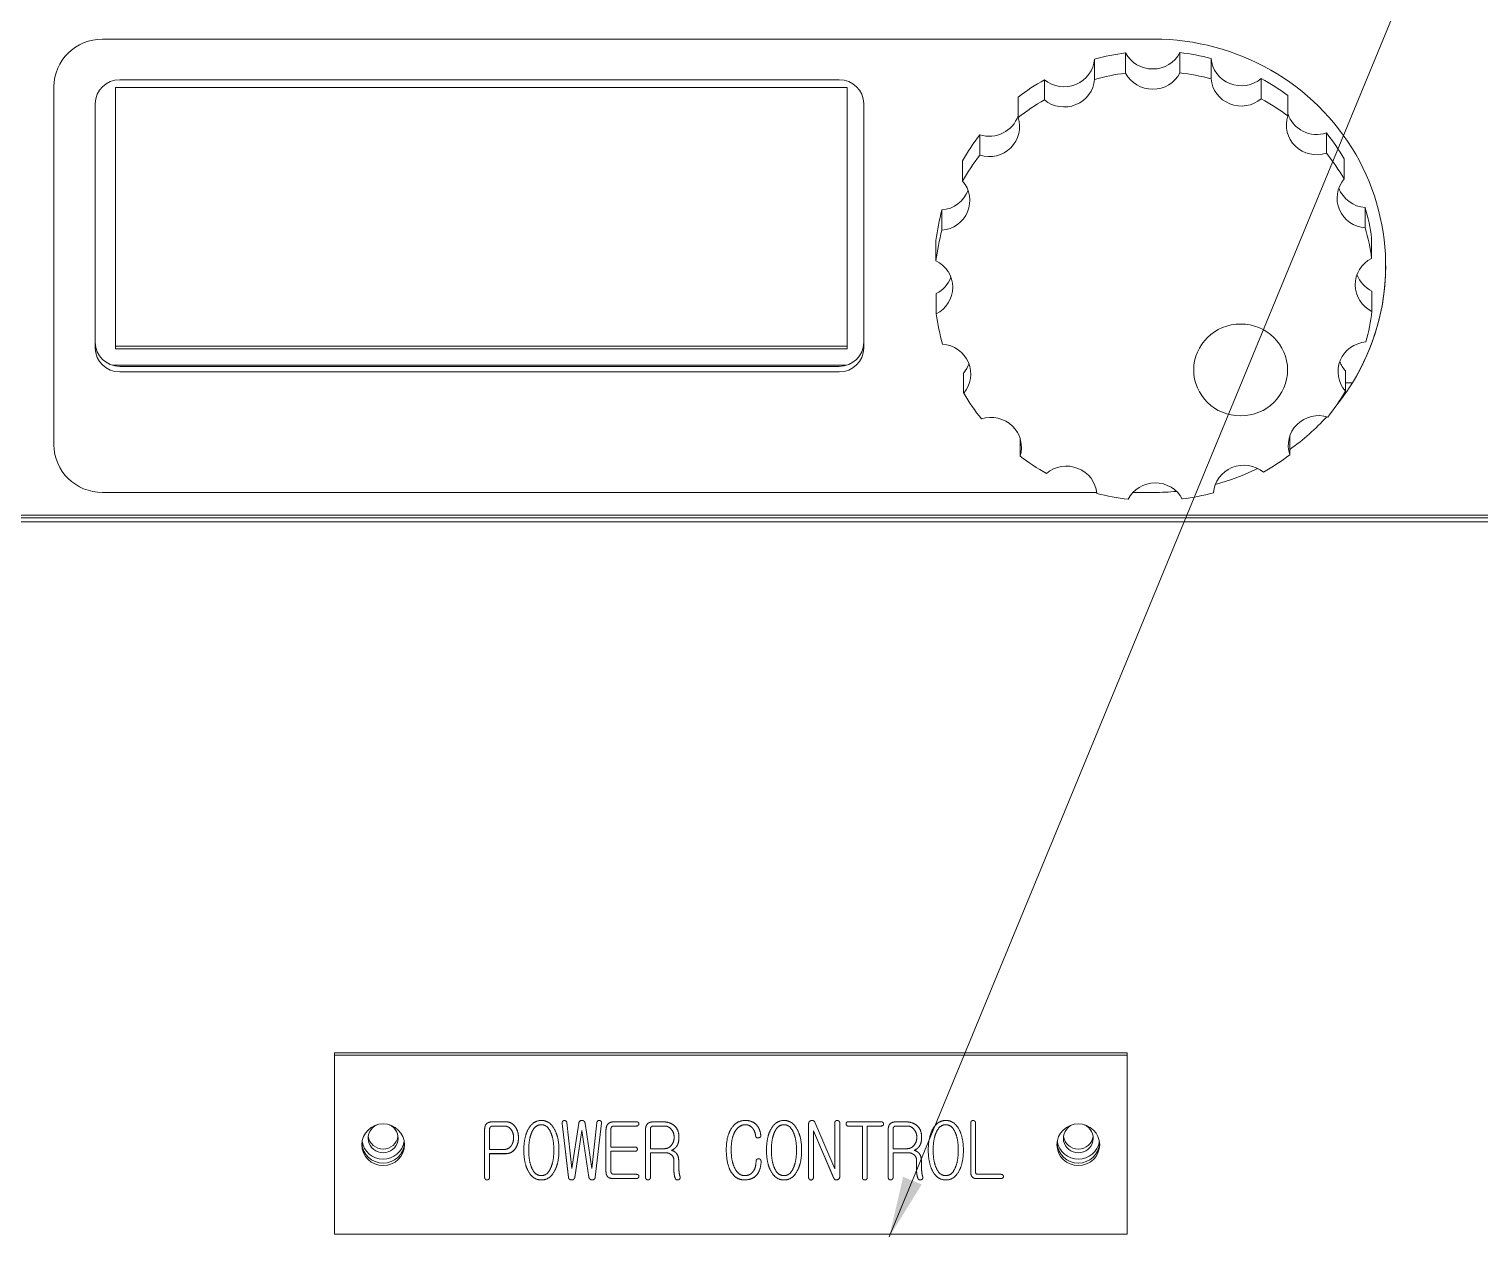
# Model space of a CAD drawing. Header units: millimetres. Extents: x 4969 to 37601, y -771 to 6478.
# Drawn here: x 28427 to 28545.9, y 1510.6 to 1609.7 of the extents above; entities that cross this region are included whole.
import ezdxf

# ---------------------------------------------------------------- set-up
doc = ezdxf.new("R2010")
doc.units = ezdxf.units.MM
doc.header["$LTSCALE"] = 7
doc.header["$MEASUREMENT"] = 0
doc.layers.add('REMOTE BOX ASSY(OP)$0$가시적인 것(ISO)', color=3, linetype='CONTINUOUS', lineweight=5)
doc.layers.add('REMOTE_CONTROLBOX$0$기호(ISO)', color=5, linetype='CONTINUOUS', lineweight=5)
doc.styles.add('REMOTE_CONTROLBOX$0$치수 텍스트_PSTEK_POSCO', font='isocp.shx')
doc.dimstyles.new('REMOTE_CONTROLBOX$0$치수_PSTEK_POSCO$7', dxfattribs={"dimscale": 2, "dimtxt": 6, "dimasz": 2.5, "dimexe": 2, "dimexo": 2.5, "dimgap": 1, "dimtad": 1, "dimrnd": 1e-08, "dimdsep": 46, "dimtxsty": 'REMOTE_CONTROLBOX$0$치수 텍스트_PSTEK_POSCO', "dimcen": 0.09, "dimdle": 10, "dimclrd": 7, "dimclre": 7, "dimclrt": 2, "dimadec": 1, "dimazin": 2, "dimtfac": 1, "dimtmove": 0, "dimatfit": 3, "dimfxl": 0, "dimtolj": 1, "dimlwd": -1, "dimlwe": -1, "dimarcsym": 0})

msp = doc.modelspace()

# ---------------------------------------------------------------- linework, layer by layer
at = {"layer": 'REMOTE BOX ASSY(OP)$0$가시적인 것(ISO)'}
for p, q in [((28432.992, 1608.853, -0.01), (28519.192, 1608.853, -0.01)), ((28516.866, 1606.064, -0.01), (28516.866, 1607.727, -0.01)), ((28521.318, 1607.751, -0.01), (28521.318, 1606.088, -0.01)), ((28523.873, 1605.605, -0.01), (28523.873, 1607.269, -0.01)), ((28514.316, 1607.216, -0.01), (28514.316, 1605.553, -0.01)), ((28428.992, 1580.682, -0.01), (28428.992, 1604.94, -0.01)), ((28434.042, 1583.47, -0.01), (28434.042, 1604.891, -0.01)), ((28434.042, 1604.891, -0.01), (28494.042, 1604.891, -0.01)), ((28493.392, 1605.529, -0.01), (28434.392, 1605.529, -0.01)), ((28494.042, 1604.891, -0.01), (28494.042, 1583.47, -0.01)), ((28510.212, 1603.864, -0.01), (28510.212, 1605.527, -0.01)), ((28527.996, 1605.625, -0.01), (28527.996, 1603.961, -0.01)), ((28508.056, 1604.101, -0.01), (28508.056, 1602.438, -0.01)), ((28530.168, 1602.559, -0.01), (28530.168, 1604.222, -0.01)), ((28432.392, 1603.573, -0.01), (28432.392, 1583.521, -0.01)), ((28495.392, 1583.521, -0.01), (28495.392, 1603.573, -0.01)), ((28504.926, 1599.341, -0.01), (28504.926, 1601.005, -0.01)), ((28533.334, 1601.16, -0.01), (28533.334, 1599.497, -0.01)), ((28534.792, 1597.388, -0.01), (28534.792, 1599.051, -0.01)), ((28503.492, 1598.88, -0.01), (28503.492, 1597.216, -0.01)), ((28501.811, 1593.184, -0.01), (28501.811, 1594.847, -0.01)), ((28536.519, 1595.037, -0.01), (28536.519, 1593.374, -0.01)), ((28501.318, 1592.347, -0.01), (28501.318, 1590.684, -0.01)), ((28537.041, 1590.88, -0.01), (28537.041, 1592.543, -0.01)), ((28501.343, 1586.33, -0.01), (28501.343, 1587.993, -0.01)), ((28537.066, 1588.188, -0.01), (28537.066, 1586.525, -0.01)), ((28494.042, 1583.678, -0.01), (28434.042, 1583.678, -0.01)), ((28494.042, 1583.47, -0.01), (28434.042, 1583.47, -0.01)), ((28433.798, 1582.108, -0.01), (28493.985, 1582.108, -0.01)), ((28434.392, 1582.02, -0.01), (28493.392, 1582.02, -0.01)), ((28434.392, 1581.564, -0.01), (28493.392, 1581.564, -0.01)), ((28503.591, 1579.821, -0.01), (28503.591, 1581.485, -0.01)), ((28534.892, 1581.656, -0.01), (28534.892, 1579.993, -0.01)), ((28428.992, 1580.682, -0.01), (28428.992, 1580.68, -0.01)), ((28428.992, 1580.68, -0.01), (28428.992, 1575.594, -0.01)), ((28534.892, 1580.684, -0.01), (28535.469, 1580.684, -0.01)), ((28535.469, 1580.68, -0.01), (28534.892, 1580.68, -0.01)), ((28535.469, 1580.684, -0.01), (28535.469, 1580.682, -0.01)), ((28535.469, 1580.682, -0.01), (28535.469, 1580.68, -0.01)), ((28508.215, 1574.65, -0.01), (28508.215, 1576.129, -0.01)), ((28530.327, 1576.302, -0.01), (28530.327, 1574.772, -0.01)), ((28432.992, 1571.681, -0.01), (28514.502, 1571.681, -0.01)), ((28517.463, 1571.681, -0.01), (28519.192, 1571.681, -0.01)), ((28342.492, 1569.597, -0.01), (28726.492, 1569.597, -0.01)), ((28726.492, 1569.265, -0.01), (28342.492, 1569.265, -0.01)), ((28724.992, 1569.829, -0.01), (28343.992, 1569.829, -0.01)), ((28451.992, 1525.737, -0.01), (28516.992, 1525.737, -0.01)), ((28451.992, 1525.529, -0.01), (28451.992, 1525.737, -0.01)), ((28516.992, 1525.529, -0.01), (28451.992, 1525.529, -0.01)), ((28451.992, 1525.529, -0.01), (28451.992, 1510.857, -0.01)), ((28516.992, 1525.529, -0.01), (28516.992, 1525.737, -0.01)), ((28516.992, 1510.857, -0.01), (28516.992, 1525.529, -0.01)), ((28464.316, 1515.528, -0.01), (28464.316, 1519.456, -0.01)), ((28464.717, 1519.443, -0.01), (28464.717, 1519.445, -0.01)), ((28464.717, 1519.443, -0.01), (28464.717, 1517.809, -0.01)), ((28464.989, 1520.077, -0.01), (28466.019, 1520.077, -0.01)), ((28465.902, 1519.731, -0.01), (28465.041, 1519.731, -0.01)), ((28465.902, 1519.728, -0.01), (28465.041, 1519.728, -0.01)), ((28470.676, 1519.938, -0.01), (28470.676, 1519.94, -0.01)), ((28471.187, 1515.524, -0.01), (28470.676, 1519.94, -0.01)), ((28471.187, 1515.522, -0.01), (28470.676, 1519.938, -0.01)), ((28471.058, 1520.014, -0.01), (28471.459, 1516.25, -0.01)), ((28471.459, 1516.25, -0.01), (28472.029, 1519.976, -0.01)), ((28472.288, 1519.376, -0.01), (28471.705, 1515.524, -0.01)), ((28472.288, 1519.374, -0.01), (28471.705, 1515.522, -0.01)), ((28472.288, 1519.374, -0.01), (28472.288, 1519.376, -0.01)), ((28472.865, 1515.537, -0.01), (28472.288, 1519.376, -0.01)), ((28472.865, 1515.535, -0.01), (28472.288, 1519.374, -0.01)), ((28472.547, 1519.976, -0.01), (28473.111, 1516.25, -0.01)), ((28473.111, 1516.25, -0.01), (28473.506, 1519.988, -0.01)), ((28473.895, 1519.965, -0.01), (28473.383, 1515.537, -0.01)), ((28473.895, 1519.963, -0.01), (28473.383, 1515.535, -0.01)), ((28473.895, 1519.963, -0.01), (28473.895, 1519.965, -0.01)), ((28474.264, 1516.029, -0.01), (28474.264, 1519.361, -0.01)), ((28474.665, 1519.462, -0.01), (28474.665, 1519.464, -0.01)), ((28474.665, 1519.462, -0.01), (28474.665, 1518.005, -0.01)), ((28474.73, 1519.652, -0.01), (28474.73, 1519.655, -0.01)), ((28476.757, 1519.731, -0.01), (28474.944, 1519.731, -0.01)), ((28476.757, 1519.728, -0.01), (28474.944, 1519.728, -0.01)), ((28474.989, 1520.077, -0.01), (28476.757, 1520.077, -0.01)), ((28476.906, 1519.785, -0.01), (28476.906, 1519.788, -0.01)), ((28477.509, 1515.522, -0.01), (28477.509, 1519.424, -0.01)), ((28477.91, 1519.462, -0.01), (28477.91, 1519.464, -0.01)), ((28477.91, 1519.462, -0.01), (28477.91, 1517.872, -0.01)), ((28479.069, 1519.731, -0.01), (28478.221, 1519.731, -0.01)), ((28479.069, 1519.728, -0.01), (28478.221, 1519.728, -0.01)), ((28478.24, 1520.077, -0.01), (28478.901, 1520.077, -0.01)), ((28479.633, 1519.437, -0.01), (28479.633, 1519.439, -0.01)), ((28490.876, 1515.528, -0.01), (28490.876, 1519.9, -0.01)), ((28491.272, 1519.342, -0.01), (28491.272, 1519.344, -0.01)), ((28492.949, 1515.442, -0.01), (28491.272, 1519.344, -0.01)), ((28491.272, 1519.342, -0.01), (28491.272, 1515.528, -0.01)), ((28492.949, 1515.44, -0.01), (28491.272, 1519.342, -0.01)), ((28491.388, 1520.052, -0.01), (28493.033, 1516.212, -0.01)), ((28493.033, 1516.212, -0.01), (28493.033, 1520.014, -0.01)), ((28493.428, 1520.014, -0.01), (28493.428, 1515.579, -0.01)), ((28494.115, 1520.077, -0.01), (28496.822, 1520.077, -0.01)), ((28495.287, 1519.731, -0.01), (28494.115, 1519.731, -0.01)), ((28495.287, 1519.728, -0.01), (28494.115, 1519.728, -0.01)), ((28495.287, 1519.728, -0.01), (28495.287, 1519.731, -0.01)), ((28495.287, 1515.503, -0.01), (28495.287, 1519.728, -0.01)), ((28495.689, 1519.728, -0.01), (28495.689, 1519.731, -0.01)), ((28496.822, 1519.731, -0.01), (28495.689, 1519.731, -0.01)), ((28495.689, 1519.728, -0.01), (28495.689, 1515.503, -0.01)), ((28496.822, 1519.728, -0.01), (28495.689, 1519.728, -0.01)), ((28497.405, 1515.522, -0.01), (28497.405, 1519.424, -0.01)), ((28497.806, 1519.462, -0.01), (28497.806, 1519.464, -0.01)), ((28497.806, 1519.462, -0.01), (28497.806, 1517.872, -0.01)), ((28498.966, 1519.731, -0.01), (28498.117, 1519.731, -0.01)), ((28498.966, 1519.728, -0.01), (28498.117, 1519.728, -0.01)), ((28498.137, 1520.077, -0.01), (28498.797, 1520.077, -0.01)), ((28499.529, 1519.437, -0.01), (28499.529, 1519.439, -0.01)), ((28504.167, 1515.972, -0.01), (28504.167, 1519.957, -0.01)), ((28504.568, 1519.957, -0.01), (28504.568, 1515.978, -0.01)), ((28466.686, 1518.766, -0.01), (28466.686, 1518.768, -0.01)), ((28479.853, 1518.797, -0.01), (28479.853, 1518.799, -0.01)), ((28486.537, 1518.905, -0.01), (28486.537, 1518.907, -0.01)), ((28499.75, 1518.797, -0.01), (28499.75, 1518.799, -0.01)), ((28464.717, 1517.809, -0.01), (28465.902, 1517.809, -0.01)), ((28464.717, 1517.46, -0.01), (28464.717, 1517.463, -0.01)), ((28466.019, 1517.463, -0.01), (28464.717, 1517.463, -0.01)), ((28464.717, 1517.46, -0.01), (28464.717, 1515.528, -0.01)), ((28466.019, 1517.46, -0.01), (28464.717, 1517.46, -0.01)), ((28467.93, 1517.746, -0.01), (28467.93, 1517.748, -0.01)), ((28469.989, 1517.746, -0.01), (28469.989, 1517.748, -0.01)), ((28474.665, 1518.005, -0.01), (28476.647, 1518.005, -0.01)), ((28474.665, 1517.657, -0.01), (28474.665, 1517.659, -0.01)), ((28476.647, 1517.659, -0.01), (28474.665, 1517.659, -0.01)), ((28474.665, 1517.657, -0.01), (28474.665, 1516.035, -0.01)), ((28476.647, 1517.657, -0.01), (28474.665, 1517.657, -0.01)), ((28476.79, 1517.714, -0.01), (28476.79, 1517.716, -0.01)), ((28477.91, 1517.872, -0.01), (28479.069, 1517.872, -0.01)), ((28477.91, 1517.524, -0.01), (28477.91, 1517.526, -0.01)), ((28479.225, 1517.526, -0.01), (28477.91, 1517.526, -0.01)), ((28477.91, 1517.524, -0.01), (28477.91, 1515.522, -0.01)), ((28479.225, 1517.524, -0.01), (28477.91, 1517.524, -0.01)), ((28479.639, 1517.727, -0.01), (28479.639, 1517.729, -0.01)), ((28479.821, 1516.694, -0.01), (28479.827, 1516.96, -0.01)), ((28479.827, 1516.96, -0.01), (28479.827, 1516.962, -0.01)), ((28484.529, 1517.803, -0.01), (28484.529, 1517.805, -0.01)), ((28487.826, 1517.746, -0.01), (28487.826, 1517.748, -0.01)), ((28489.886, 1517.746, -0.01), (28489.886, 1517.748, -0.01)), ((28497.806, 1517.872, -0.01), (28498.966, 1517.872, -0.01)), ((28497.806, 1517.524, -0.01), (28497.806, 1517.526, -0.01)), ((28499.121, 1517.526, -0.01), (28497.806, 1517.526, -0.01)), ((28497.806, 1517.524, -0.01), (28497.806, 1515.522, -0.01)), ((28499.121, 1517.524, -0.01), (28497.806, 1517.524, -0.01)), ((28499.536, 1517.727, -0.01), (28499.536, 1517.729, -0.01)), ((28499.717, 1516.694, -0.01), (28499.724, 1516.96, -0.01)), ((28499.724, 1516.96, -0.01), (28499.724, 1516.962, -0.01)), ((28501.09, 1517.746, -0.01), (28501.09, 1517.748, -0.01)), ((28503.15, 1517.746, -0.01), (28503.15, 1517.748, -0.01)), ((28474.924, 1515.769, -0.01), (28476.757, 1515.769, -0.01)), ((28480.227, 1516.632, -0.01), (28480.227, 1516.634, -0.01)), ((28500.124, 1516.632, -0.01), (28500.124, 1516.634, -0.01)), ((28504.775, 1515.769, -0.01), (28506.641, 1515.769, -0.01)), ((28464.374, 1515.364, -0.01), (28464.374, 1515.366, -0.01)), ((28471.187, 1515.522, -0.01), (28471.187, 1515.524, -0.01)), ((28471.272, 1515.357, -0.01), (28471.272, 1515.359, -0.01)), ((28471.608, 1515.357, -0.01), (28471.608, 1515.359, -0.01)), ((28471.705, 1515.522, -0.01), (28471.705, 1515.524, -0.01)), ((28472.865, 1515.535, -0.01), (28472.865, 1515.537, -0.01)), ((28474.406, 1515.566, -0.01), (28474.406, 1515.568, -0.01)), ((28476.757, 1515.423, -0.01), (28474.905, 1515.423, -0.01)), ((28476.757, 1515.421, -0.01), (28474.905, 1515.421, -0.01)), ((28476.919, 1515.478, -0.01), (28476.919, 1515.48, -0.01)), ((28477.845, 1515.364, -0.01), (28477.845, 1515.366, -0.01)), ((28479.944, 1515.433, -0.01), (28479.944, 1515.435, -0.01)), ((28480.054, 1515.319, -0.01), (28480.054, 1515.321, -0.01)), ((28480.216, 1515.319, -0.01), (28480.216, 1515.321, -0.01)), ((28480.332, 1515.421, -0.01), (28480.332, 1515.423, -0.01)), ((28490.935, 1515.364, -0.01), (28490.935, 1515.366, -0.01)), ((28491.071, 1515.3, -0.01), (28491.071, 1515.302, -0.01)), ((28492.949, 1515.44, -0.01), (28492.949, 1515.442, -0.01)), ((28495.345, 1515.357, -0.01), (28495.345, 1515.359, -0.01)), ((28497.742, 1515.364, -0.01), (28497.742, 1515.366, -0.01)), ((28499.84, 1515.433, -0.01), (28499.84, 1515.435, -0.01)), ((28499.95, 1515.319, -0.01), (28499.95, 1515.321, -0.01)), ((28500.112, 1515.319, -0.01), (28500.112, 1515.321, -0.01)), ((28500.229, 1515.421, -0.01), (28500.229, 1515.423, -0.01)), ((28504.29, 1515.56, -0.01), (28504.29, 1515.562, -0.01)), ((28506.647, 1515.423, -0.01), (28504.633, 1515.423, -0.01)), ((28506.647, 1515.421, -0.01), (28504.633, 1515.421, -0.01)), ((28451.992, 1510.857, -0.01), (28516.992, 1510.857, -0.01))]:
    msp.add_line(p, q, dxfattribs=at)
for centre, major_axis, start_param, end_param in [((28432.992, 1604.94, -0.01), (-4, 0), 4.712389, 6.2831853), ((28519.192, 1590.268, -0.01), (19, 0), 5.7412564, 7.8539816), ((28519.192, 1590.268, -0.01), (18, 0), 1.7003723, 1.8451153), ((28519.085, 1608.852, -0.01), (2.5, 0), 3.6198583, 5.8161155), ((28519.192, 1590.268, -0.01), (18, 0), 1.3076732, 1.4524162), ((28526.364, 1607.477, -0.01), (-2.5, 0), 0.0855666, 2.2818237), ((28511.823, 1607.398, -0.01), (2.5, 0), 4.0125574, 6.2088145), ((28519.192, 1588.605, -0.01), (18, 0), 1.7003723, 1.8451153), ((28519.085, 1607.189, -0.01), (-2.5, 0), 0.4782657, 2.6745228), ((28519.192, 1588.605, -0.01), (18, 0), 1.3076732, 1.4524162), ((28434.392, 1603.573, -0.01), (-2, 0), 4.712389, 6.2831853), ((28493.392, 1603.573, -0.01), (2, 0), 0, 1.5707963), ((28519.192, 1590.268, -0.01), (18, 0), 2.0930714, 2.2378144), ((28511.823, 1605.735, -0.01), (2.5, 0), 4.0125574, 6.2088145), ((28526.364, 1605.814, -0.01), (-2.5, 0), 0.0855666, 2.2818237), ((28519.192, 1590.268, -0.01), (18, 0), 0.9149741, 1.0597171), ((28519.192, 1588.605, -0.01), (18, 0), 2.0930714, 2.2378144), ((28519.192, 1588.605, -0.01), (18, 0), 0.9149741, 1.0597171), ((28505.682, 1603.335, -0.01), (2.5, 0), 4.4052565, 5.964857), ((28532.551, 1601.819, -0.01), (-2.5, 0), 5.9760528, 8.1723099), ((28532.551, 1603.483, -0.01), (-2.5, 0), 0.3071325, 1.8891246), ((28505.682, 1601.672, -0.01), (2.5, 0), 4.4052565, 6.6015136), ((28519.192, 1590.268, -0.01), (18, 0), 2.4857704, 2.6305134), ((28519.192, 1590.268, -0.01), (18, 0), 0.522275, 0.667018), ((28519.192, 1588.605, -0.01), (18, 0), 2.4857704, 2.6305134), ((28519.192, 1588.605, -0.01), (18, 0), 0.522275, 0.667018), ((28501.598, 1595.62, -0.01), (2.5, 0), 4.7979556, 6.9942127), ((28536.704, 1595.813, -0.01), (-2.5, 0), 5.5833537, 7.7796109), ((28536.704, 1597.476, -0.01), (-2.5, 0), 0.3470131, 1.4964256), ((28501.598, 1597.284, -0.01), (2.5, 0), 4.7979556, 5.9361722), ((28519.192, 1590.268, -0.01), (-18, 0), 6.0200622, 6.1648052), ((28519.192, 1590.268, -0.01), (18, 0), 0.1295759, 0.2743189), ((28519.192, 1588.605, -0.01), (-18, 0), 6.0200622, 6.1648052), ((28519.192, 1588.605, -0.01), (18, 0), 0.1295759, 0.2743189), ((28500.192, 1588.5, -0.01), (2.5, 0), 5.1906546, 7.3869118), ((28538.191, 1588.709, -0.01), (-2.5, 0), 5.1906546, 7.3869118), ((28519.192, 1590.27, -0.01), (19, 0), 5.7412564, 6.2831294), ((28538.191, 1590.372, -0.01), (-2.5, 0), 0.3470131, 1.1037265), ((28500.192, 1590.164, -0.01), (2.5, 0), 5.1906546, 5.9361722), ((28519.192, 1588.605, -0.01), (-18, 0), 0.1295759, 0.2743189), ((28519.192, 1588.605, -0.01), (18, 0), 6.0200622, 6.1648052), ((28434.392, 1583.976, -0.01), (-2, 0), 0, 1.5707963), ((28434.392, 1583.521, -0.01), (-2, 0), 0, 1.5707963), ((28493.392, 1583.976, -0.01), (2, 0), 4.712389, 6.2831853), ((28493.392, 1583.521, -0.01), (2, 0), 4.712389, 6.2831853), ((28501.679, 1581.396, -0.01), (2.5, 0), 5.5833537, 7.7796109), ((28536.786, 1581.589, -0.01), (-2.5, 0), 4.7979556, 6.9942127), ((28536.786, 1583.252, -0.01), (-2.5, 0), 0.3470131, 0.7110274), ((28501.679, 1583.06, -0.01), (2.5, 0), 5.5833537, 5.9361722), ((28519.192, 1588.605, -0.01), (-18, 0), 2.4857704, 2.6305134), ((28519.192, 1590.266, -0.01), (19, 0), 5.6169732, 5.7412564), ((28519.192, 1588.605, -0.01), (-18, 0), 0.522275, 0.667018), ((28505.832, 1575.39, -0.01), (2.5, 0), 5.9760528, 8.1723099), ((28532.702, 1575.537, -0.01), (-2.5, 0), 4.4052565, 6.6015136), ((28519.192, 1590.266, -0.01), (19, 0), 5.3386082, 5.5547213), ((28432.992, 1575.594, -0.01), (-4, 0), 0, 1.5707963), ((28519.192, 1588.605, -0.01), (-18, 0), 0.9149741, 1.0597171), ((28512.019, 1571.395, -0.01), (2.5, 0), 0.0855666, 2.2818237), ((28526.561, 1571.474, -0.01), (-2.5, 0), 4.0125574, 6.2088145), ((28519.192, 1588.605, -0.01), (-18, 0), 2.0930714, 2.2378144), ((28519.192, 1590.266, -0.01), (19, 0), 4.980474, 5.1768612), ((28519.192, 1588.605, -0.01), (-18, 0), 1.3076732, 1.4524162), ((28519.298, 1570.02, -0.01), (2.5, 0), 0.4782657, 2.6745228), ((28519.192, 1590.266, -0.01), (19, 0), 4.712389, 4.8100726), ((28519.192, 1588.605, -0.01), (-18, 0), 1.7003723, 1.8451153), ((28455.992, 1518.734, -0.01), (1.229, 0), 1.9824891, 7.4422889), ((28512.992, 1518.734, -0.01), (1.229, 0), 1.9824891, 7.4422889), ((28455.992, 1518.401, -0.01), (1.75, 0), 3.2023605, 6.2224175), ((28455.992, 1518.401, -0.01), (-1.75, 0), 0.0607678, 3.0808248), ((28455.992, 1518.734, -0.01), (-1.75, 0), 0.1585628, 2.9830299), ((28455.992, 1519.045, -0.01), (-1.229, 0), 0.1300264, 3.0115662), ((28512.992, 1518.401, -0.01), (1.75, 0), 3.2023605, 6.2224175), ((28512.992, 1518.401, -0.01), (-1.75, 0), 0.0607678, 3.0808248), ((28512.992, 1518.734, -0.01), (-1.75, 0), 0.1585628, 2.9830299), ((28512.992, 1519.045, -0.01), (-1.229, 0), 0.1300264, 3.0115662)]:
    msp.add_ellipse(centre, major_axis=major_axis, ratio=0.9781476, start_param=start_param, end_param=end_param, dxfattribs=at)
for centre, major_axis in [((28526.302, 1581.727, -0.01), (3.85, 0)), ((28455.992, 1518.193, -0.01), (-1.75, 0)), ((28512.992, 1518.193, -0.01), (-1.75, 0))]:
    msp.add_ellipse(centre, major_axis=major_axis, ratio=0.9781476, dxfattribs=at)
for points in [[(28464.316, 1519.456, -0.01), (28464.316, 1519.76, -0.01), (28464.465, 1519.912, -0.01)], [(28464.465, 1519.912, -0.01), (28464.633, 1520.077, -0.01), (28464.989, 1520.077, -0.01)], [(28464.782, 1519.648, -0.01), (28464.717, 1519.579, -0.01), (28464.717, 1519.445, -0.01)], [(28464.782, 1519.646, -0.01), (28464.717, 1519.576, -0.01), (28464.717, 1519.443, -0.01)], [(28465.041, 1519.731, -0.01), (28464.86, 1519.731, -0.01), (28464.782, 1519.648, -0.01)], [(28465.041, 1519.728, -0.01), (28464.86, 1519.728, -0.01), (28464.782, 1519.646, -0.01)], [(28466.492, 1519.433, -0.01), (28466.272, 1519.731, -0.01), (28465.902, 1519.731, -0.01)], [(28466.492, 1519.431, -0.01), (28466.272, 1519.728, -0.01), (28465.902, 1519.728, -0.01)], [(28466.019, 1520.077, -0.01), (28466.531, 1520.077, -0.01), (28466.822, 1519.671, -0.01)], [(28466.686, 1518.768, -0.01), (28466.686, 1519.167, -0.01), (28466.492, 1519.433, -0.01)], [(28466.686, 1518.766, -0.01), (28466.686, 1519.165, -0.01), (28466.492, 1519.431, -0.01)], [(28466.822, 1519.671, -0.01), (28467.088, 1519.304, -0.01), (28467.088, 1518.759, -0.01)], [(28467.528, 1517.746, -0.01), (28467.528, 1518.778, -0.01), (28467.878, 1519.443, -0.01)], [(28467.878, 1519.443, -0.01), (28468.266, 1520.185, -0.01), (28468.966, 1520.185, -0.01)], [(28468.966, 1519.838, -0.01), (28468.454, 1519.838, -0.01), (28468.176, 1519.205, -0.01)], [(28468.966, 1519.836, -0.01), (28468.454, 1519.836, -0.01), (28468.176, 1519.203, -0.01)], [(28468.966, 1520.185, -0.01), (28469.665, 1520.185, -0.01), (28470.054, 1519.443, -0.01)], [(28469.737, 1519.205, -0.01), (28469.465, 1519.838, -0.01), (28468.966, 1519.838, -0.01)], [(28469.737, 1519.203, -0.01), (28469.465, 1519.836, -0.01), (28468.966, 1519.836, -0.01)], [(28470.054, 1519.443, -0.01), (28470.41, 1518.778, -0.01), (28470.41, 1517.746, -0.01)], [(28470.676, 1519.938, -0.01), (28470.656, 1520.045, -0.01), (28470.708, 1520.109, -0.01)], [(28470.676, 1519.94, -0.01), (28470.67, 1519.968, -0.01), (28470.67, 1519.994, -0.01)], [(28470.708, 1520.109, -0.01), (28470.76, 1520.172, -0.01), (28470.838, 1520.178, -0.01)], [(28470.838, 1520.178, -0.01), (28470.915, 1520.185, -0.01), (28470.974, 1520.147, -0.01)], [(28470.974, 1520.147, -0.01), (28471.045, 1520.102, -0.01), (28471.058, 1520.014, -0.01)], [(28472.029, 1519.976, -0.01), (28472.088, 1520.185, -0.01), (28472.288, 1520.185, -0.01)], [(28472.288, 1520.185, -0.01), (28472.489, 1520.185, -0.01), (28472.547, 1519.976, -0.01)], [(28473.506, 1519.988, -0.01), (28473.519, 1520.09, -0.01), (28473.59, 1520.147, -0.01)], [(28473.59, 1520.147, -0.01), (28473.648, 1520.191, -0.01), (28473.733, 1520.185, -0.01)], [(28473.733, 1520.185, -0.01), (28473.81, 1520.178, -0.01), (28473.856, 1520.121, -0.01)], [(28473.856, 1520.121, -0.01), (28473.908, 1520.058, -0.01), (28473.895, 1519.963, -0.01)], [(28473.897, 1520.001, -0.01), (28473.897, 1519.983, -0.01), (28473.895, 1519.965, -0.01)], [(28474.264, 1519.361, -0.01), (28474.264, 1519.741, -0.01), (28474.439, 1519.912, -0.01)], [(28474.439, 1519.912, -0.01), (28474.607, 1520.077, -0.01), (28474.989, 1520.077, -0.01)], [(28474.73, 1519.655, -0.01), (28474.665, 1519.585, -0.01), (28474.665, 1519.464, -0.01)], [(28474.73, 1519.652, -0.01), (28474.665, 1519.583, -0.01), (28474.665, 1519.462, -0.01)], [(28474.944, 1519.731, -0.01), (28474.808, 1519.731, -0.01), (28474.73, 1519.655, -0.01)], [(28474.944, 1519.728, -0.01), (28474.808, 1519.728, -0.01), (28474.73, 1519.652, -0.01)], [(28476.757, 1520.077, -0.01), (28476.848, 1520.077, -0.01), (28476.906, 1520.026, -0.01)], [(28476.906, 1519.788, -0.01), (28476.854, 1519.731, -0.01), (28476.757, 1519.731, -0.01)], [(28476.906, 1519.785, -0.01), (28476.854, 1519.728, -0.01), (28476.757, 1519.728, -0.01)], [(28476.906, 1520.026, -0.01), (28476.958, 1519.976, -0.01), (28476.958, 1519.906, -0.01)], [(28476.958, 1519.907, -0.01), (28476.958, 1519.838, -0.01), (28476.906, 1519.788, -0.01)], [(28476.958, 1519.906, -0.01), (28476.958, 1519.836, -0.01), (28476.906, 1519.785, -0.01)], [(28477.509, 1519.424, -0.01), (28477.509, 1519.766, -0.01), (28477.67, 1519.919, -0.01)], [(28477.67, 1519.919, -0.01), (28477.839, 1520.077, -0.01), (28478.24, 1520.077, -0.01)], [(28477.975, 1519.667, -0.01), (28477.91, 1519.61, -0.01), (28477.91, 1519.464, -0.01)], [(28477.975, 1519.665, -0.01), (28477.91, 1519.608, -0.01), (28477.91, 1519.462, -0.01)], [(28478.221, 1519.731, -0.01), (28478.046, 1519.731, -0.01), (28477.975, 1519.667, -0.01)], [(28478.221, 1519.728, -0.01), (28478.046, 1519.728, -0.01), (28477.975, 1519.665, -0.01)], [(28478.901, 1520.077, -0.01), (28479.432, 1520.077, -0.01), (28479.788, 1519.824, -0.01)], [(28479.633, 1519.439, -0.01), (28479.406, 1519.731, -0.01), (28479.069, 1519.731, -0.01)], [(28479.633, 1519.437, -0.01), (28479.406, 1519.728, -0.01), (28479.069, 1519.728, -0.01)], [(28479.853, 1518.799, -0.01), (28479.853, 1519.167, -0.01), (28479.633, 1519.439, -0.01)], [(28479.853, 1518.797, -0.01), (28479.853, 1519.165, -0.01), (28479.633, 1519.437, -0.01)], [(28479.788, 1519.824, -0.01), (28480.248, 1519.494, -0.01), (28480.248, 1518.829, -0.01)], [(28484.128, 1517.796, -0.01), (28484.128, 1518.911, -0.01), (28484.568, 1519.564, -0.01)], [(28484.892, 1519.363, -0.01), (28484.529, 1518.812, -0.01), (28484.529, 1517.805, -0.01)], [(28484.892, 1519.361, -0.01), (28484.529, 1518.81, -0.01), (28484.529, 1517.803, -0.01)], [(28484.568, 1519.564, -0.01), (28484.989, 1520.185, -0.01), (28485.669, 1520.185, -0.01)], [(28485.715, 1519.838, -0.01), (28485.216, 1519.838, -0.01), (28484.892, 1519.363, -0.01)], [(28485.715, 1519.836, -0.01), (28485.216, 1519.836, -0.01), (28484.892, 1519.361, -0.01)], [(28485.669, 1520.185, -0.01), (28486.278, 1520.185, -0.01), (28486.615, 1519.817, -0.01)], [(28486.239, 1519.604, -0.01), (28486.012, 1519.838, -0.01), (28485.715, 1519.838, -0.01)], [(28486.239, 1519.602, -0.01), (28486.012, 1519.836, -0.01), (28485.715, 1519.836, -0.01)], [(28486.537, 1518.907, -0.01), (28486.485, 1519.344, -0.01), (28486.239, 1519.604, -0.01)], [(28486.537, 1518.905, -0.01), (28486.485, 1519.342, -0.01), (28486.239, 1519.602, -0.01)], [(28486.615, 1519.817, -0.01), (28486.893, 1519.507, -0.01), (28486.958, 1518.956, -0.01)], [(28487.424, 1517.746, -0.01), (28487.424, 1518.778, -0.01), (28487.774, 1519.443, -0.01)], [(28487.774, 1519.443, -0.01), (28488.163, 1520.185, -0.01), (28488.862, 1520.185, -0.01)], [(28488.862, 1519.838, -0.01), (28488.351, 1519.838, -0.01), (28488.072, 1519.205, -0.01)], [(28488.862, 1519.836, -0.01), (28488.351, 1519.836, -0.01), (28488.072, 1519.203, -0.01)], [(28488.862, 1520.185, -0.01), (28489.562, 1520.185, -0.01), (28489.95, 1519.443, -0.01)], [(28489.633, 1519.205, -0.01), (28489.361, 1519.838, -0.01), (28488.862, 1519.838, -0.01)], [(28489.633, 1519.203, -0.01), (28489.361, 1519.836, -0.01), (28488.862, 1519.836, -0.01)], [(28489.95, 1519.443, -0.01), (28490.306, 1518.778, -0.01), (28490.306, 1517.746, -0.01)], [(28490.876, 1519.9, -0.01), (28490.876, 1520.02, -0.01), (28490.941, 1520.096, -0.01)], [(28490.941, 1520.096, -0.01), (28491, 1520.159, -0.01), (28491.097, 1520.178, -0.01)], [(28491.097, 1520.178, -0.01), (28491.187, 1520.197, -0.01), (28491.272, 1520.159, -0.01)], [(28491.272, 1520.159, -0.01), (28491.356, 1520.128, -0.01), (28491.388, 1520.052, -0.01)], [(28493.033, 1520.014, -0.01), (28493.033, 1520.096, -0.01), (28493.091, 1520.147, -0.01)], [(28493.091, 1520.147, -0.01), (28493.15, 1520.185, -0.01), (28493.227, 1520.185, -0.01)], [(28493.227, 1520.185, -0.01), (28493.305, 1520.185, -0.01), (28493.363, 1520.14, -0.01)], [(28493.363, 1520.14, -0.01), (28493.428, 1520.096, -0.01), (28493.428, 1520.014, -0.01)], [(28493.959, 1519.906, -0.01), (28493.953, 1520.077, -0.01), (28494.115, 1520.077, -0.01)], [(28493.959, 1519.908, -0.01), (28493.959, 1519.914, -0.01), (28493.959, 1519.92, -0.01)], [(28494.115, 1519.731, -0.01), (28493.966, 1519.731, -0.01), (28493.959, 1519.908, -0.01)], [(28494.115, 1519.728, -0.01), (28493.966, 1519.728, -0.01), (28493.959, 1519.906, -0.01)], [(28496.822, 1520.077, -0.01), (28496.906, 1520.077, -0.01), (28496.971, 1520.026, -0.01)], [(28496.984, 1519.788, -0.01), (28496.926, 1519.731, -0.01), (28496.822, 1519.731, -0.01)], [(28496.984, 1519.785, -0.01), (28496.926, 1519.728, -0.01), (28496.822, 1519.728, -0.01)], [(28496.971, 1520.026, -0.01), (28497.023, 1519.976, -0.01), (28497.029, 1519.906, -0.01)], [(28497.029, 1519.906, -0.01), (28497.036, 1519.836, -0.01), (28496.984, 1519.785, -0.01)], [(28497.03, 1519.892, -0.01), (28497.03, 1519.832, -0.01), (28496.984, 1519.788, -0.01)], [(28497.405, 1519.424, -0.01), (28497.405, 1519.766, -0.01), (28497.567, 1519.919, -0.01)], [(28497.567, 1519.919, -0.01), (28497.735, 1520.077, -0.01), (28498.137, 1520.077, -0.01)], [(28497.871, 1519.667, -0.01), (28497.806, 1519.61, -0.01), (28497.806, 1519.464, -0.01)], [(28497.871, 1519.665, -0.01), (28497.806, 1519.608, -0.01), (28497.806, 1519.462, -0.01)], [(28498.117, 1519.731, -0.01), (28497.943, 1519.731, -0.01), (28497.871, 1519.667, -0.01)], [(28498.117, 1519.728, -0.01), (28497.943, 1519.728, -0.01), (28497.871, 1519.665, -0.01)], [(28498.797, 1520.077, -0.01), (28499.329, 1520.077, -0.01), (28499.685, 1519.824, -0.01)], [(28499.529, 1519.439, -0.01), (28499.303, 1519.731, -0.01), (28498.966, 1519.731, -0.01)], [(28499.529, 1519.437, -0.01), (28499.303, 1519.728, -0.01), (28498.966, 1519.728, -0.01)], [(28499.75, 1518.799, -0.01), (28499.75, 1519.167, -0.01), (28499.529, 1519.439, -0.01)], [(28499.75, 1518.797, -0.01), (28499.75, 1519.165, -0.01), (28499.529, 1519.437, -0.01)], [(28499.685, 1519.824, -0.01), (28500.145, 1519.494, -0.01), (28500.145, 1518.829, -0.01)], [(28500.689, 1517.746, -0.01), (28500.689, 1518.778, -0.01), (28501.038, 1519.443, -0.01)], [(28501.038, 1519.443, -0.01), (28501.427, 1520.185, -0.01), (28502.126, 1520.185, -0.01)], [(28502.126, 1519.838, -0.01), (28501.615, 1519.838, -0.01), (28501.336, 1519.205, -0.01)], [(28502.126, 1519.836, -0.01), (28501.615, 1519.836, -0.01), (28501.336, 1519.203, -0.01)], [(28502.126, 1520.185, -0.01), (28502.826, 1520.185, -0.01), (28503.215, 1519.443, -0.01)], [(28502.897, 1519.205, -0.01), (28502.625, 1519.838, -0.01), (28502.126, 1519.838, -0.01)], [(28502.897, 1519.203, -0.01), (28502.625, 1519.836, -0.01), (28502.126, 1519.836, -0.01)], [(28503.215, 1519.443, -0.01), (28503.571, 1518.778, -0.01), (28503.571, 1517.746, -0.01)], [(28504.167, 1519.957, -0.01), (28504.167, 1520.064, -0.01), (28504.225, 1520.128, -0.01)], [(28504.225, 1520.128, -0.01), (28504.283, 1520.185, -0.01), (28504.367, 1520.185, -0.01)], [(28504.367, 1520.185, -0.01), (28504.445, 1520.185, -0.01), (28504.503, 1520.128, -0.01)], [(28504.503, 1520.128, -0.01), (28504.568, 1520.064, -0.01), (28504.568, 1519.957, -0.01)], [(28465.902, 1517.809, -0.01), (28466.272, 1517.809, -0.01), (28466.492, 1518.107, -0.01)], [(28466.492, 1518.107, -0.01), (28466.686, 1518.379, -0.01), (28466.686, 1518.766, -0.01)], [(28467.088, 1518.759, -0.01), (28467.088, 1518.227, -0.01), (28466.822, 1517.866, -0.01)], [(28467.088, 1518.759, -0.01), (28467.087, 1518.228, -0.01), (28466.822, 1517.868, -0.01)], [(28468.176, 1519.205, -0.01), (28467.93, 1518.635, -0.01), (28467.93, 1517.748, -0.01)], [(28468.176, 1519.203, -0.01), (28467.93, 1518.632, -0.01), (28467.93, 1517.746, -0.01)], [(28469.989, 1517.748, -0.01), (28469.989, 1518.635, -0.01), (28469.737, 1519.205, -0.01)], [(28469.989, 1517.746, -0.01), (28469.989, 1518.632, -0.01), (28469.737, 1519.203, -0.01)], [(28479.069, 1517.872, -0.01), (28479.406, 1517.872, -0.01), (28479.633, 1518.164, -0.01)], [(28479.633, 1518.164, -0.01), (28479.853, 1518.436, -0.01), (28479.853, 1518.797, -0.01)], [(28480.086, 1518.109, -0.01), (28479.95, 1517.881, -0.01), (28479.639, 1517.729, -0.01)], [(28480.086, 1518.107, -0.01), (28479.95, 1517.879, -0.01), (28479.639, 1517.727, -0.01)], [(28480.248, 1518.829, -0.01), (28480.248, 1518.373, -0.01), (28480.086, 1518.107, -0.01)], [(28480.248, 1518.829, -0.01), (28480.248, 1518.374, -0.01), (28480.086, 1518.109, -0.01)], [(28486.764, 1518.768, -0.01), (28486.55, 1518.736, -0.01), (28486.537, 1518.907, -0.01)], [(28486.764, 1518.766, -0.01), (28486.55, 1518.734, -0.01), (28486.537, 1518.905, -0.01)], [(28486.958, 1518.956, -0.01), (28486.971, 1518.797, -0.01), (28486.764, 1518.766, -0.01)], [(28486.959, 1518.938, -0.01), (28486.958, 1518.797, -0.01), (28486.764, 1518.768, -0.01)], [(28488.072, 1519.205, -0.01), (28487.826, 1518.635, -0.01), (28487.826, 1517.748, -0.01)], [(28488.072, 1519.203, -0.01), (28487.826, 1518.632, -0.01), (28487.826, 1517.746, -0.01)], [(28489.886, 1517.748, -0.01), (28489.886, 1518.635, -0.01), (28489.633, 1519.205, -0.01)], [(28489.886, 1517.746, -0.01), (28489.886, 1518.632, -0.01), (28489.633, 1519.203, -0.01)], [(28498.966, 1517.872, -0.01), (28499.303, 1517.872, -0.01), (28499.529, 1518.164, -0.01)], [(28499.529, 1518.164, -0.01), (28499.75, 1518.436, -0.01), (28499.75, 1518.797, -0.01)], [(28499.983, 1518.109, -0.01), (28499.847, 1517.881, -0.01), (28499.536, 1517.729, -0.01)], [(28499.983, 1518.107, -0.01), (28499.847, 1517.879, -0.01), (28499.536, 1517.727, -0.01)], [(28500.145, 1518.829, -0.01), (28500.145, 1518.373, -0.01), (28499.983, 1518.107, -0.01)], [(28500.145, 1518.829, -0.01), (28500.144, 1518.374, -0.01), (28499.983, 1518.109, -0.01)], [(28501.336, 1519.205, -0.01), (28501.09, 1518.635, -0.01), (28501.09, 1517.748, -0.01)], [(28501.336, 1519.203, -0.01), (28501.09, 1518.632, -0.01), (28501.09, 1517.746, -0.01)], [(28503.15, 1517.748, -0.01), (28503.15, 1518.635, -0.01), (28502.897, 1519.205, -0.01)], [(28503.15, 1517.746, -0.01), (28503.15, 1518.632, -0.01), (28502.897, 1519.203, -0.01)], [(28466.822, 1517.868, -0.01), (28466.531, 1517.463, -0.01), (28466.019, 1517.463, -0.01)], [(28466.822, 1517.866, -0.01), (28466.531, 1517.46, -0.01), (28466.019, 1517.46, -0.01)], [(28467.878, 1516.054, -0.01), (28467.528, 1516.719, -0.01), (28467.528, 1517.746, -0.01)], [(28467.878, 1516.056, -0.01), (28467.528, 1516.721, -0.01), (28467.528, 1517.746, -0.01)], [(28467.93, 1517.746, -0.01), (28467.93, 1516.865, -0.01), (28468.176, 1516.295, -0.01)], [(28469.737, 1516.295, -0.01), (28469.989, 1516.865, -0.01), (28469.989, 1517.746, -0.01)], [(28470.41, 1517.746, -0.01), (28470.41, 1516.719, -0.01), (28470.054, 1516.054, -0.01)], [(28470.41, 1517.746, -0.01), (28470.41, 1516.721, -0.01), (28470.054, 1516.056, -0.01)], [(28476.647, 1518.005, -0.01), (28476.731, 1518.005, -0.01), (28476.79, 1517.955, -0.01)], [(28476.79, 1517.716, -0.01), (28476.738, 1517.659, -0.01), (28476.647, 1517.659, -0.01)], [(28476.79, 1517.714, -0.01), (28476.738, 1517.657, -0.01), (28476.647, 1517.657, -0.01)], [(28476.79, 1517.955, -0.01), (28476.835, 1517.904, -0.01), (28476.841, 1517.834, -0.01)], [(28476.841, 1517.834, -0.01), (28476.841, 1517.765, -0.01), (28476.79, 1517.714, -0.01)], [(28476.841, 1517.834, -0.01), (28476.841, 1517.766, -0.01), (28476.79, 1517.716, -0.01)], [(28479.613, 1517.38, -0.01), (28479.426, 1517.526, -0.01), (28479.225, 1517.526, -0.01)], [(28479.613, 1517.378, -0.01), (28479.426, 1517.524, -0.01), (28479.225, 1517.524, -0.01)], [(28479.827, 1516.962, -0.01), (28479.827, 1517.215, -0.01), (28479.613, 1517.38, -0.01)], [(28479.827, 1516.96, -0.01), (28479.827, 1517.213, -0.01), (28479.613, 1517.378, -0.01)], [(28479.639, 1517.727, -0.01), (28479.879, 1517.682, -0.01), (28480.034, 1517.498, -0.01)], [(28480.034, 1517.498, -0.01), (28480.229, 1517.264, -0.01), (28480.229, 1516.84, -0.01)], [(28480.229, 1516.842, -0.01), (28480.227, 1516.731, -0.01), (28480.227, 1516.634, -0.01)], [(28480.229, 1516.84, -0.01), (28480.222, 1516.396, -0.01), (28480.242, 1516.174, -0.01)], [(28484.575, 1515.883, -0.01), (28484.128, 1516.536, -0.01), (28484.128, 1517.796, -0.01)], [(28484.575, 1515.885, -0.01), (28484.128, 1516.537, -0.01), (28484.128, 1517.796, -0.01)], [(28484.529, 1517.803, -0.01), (28484.529, 1516.859, -0.01), (28484.821, 1516.269, -0.01)], [(28486.304, 1515.965, -0.01), (28486.556, 1516.276, -0.01), (28486.569, 1516.84, -0.01)], [(28486.569, 1516.84, -0.01), (28486.569, 1516.941, -0.01), (28486.634, 1516.998, -0.01)], [(28486.634, 1516.998, -0.01), (28486.699, 1517.049, -0.01), (28486.783, 1517.049, -0.01)], [(28486.783, 1517.049, -0.01), (28486.867, 1517.042, -0.01), (28486.919, 1516.985, -0.01)], [(28486.919, 1516.985, -0.01), (28486.984, 1516.916, -0.01), (28486.984, 1516.802, -0.01)], [(28487.774, 1516.054, -0.01), (28487.424, 1516.719, -0.01), (28487.424, 1517.746, -0.01)], [(28487.774, 1516.056, -0.01), (28487.425, 1516.721, -0.01), (28487.424, 1517.746, -0.01)], [(28487.826, 1517.746, -0.01), (28487.826, 1516.865, -0.01), (28488.072, 1516.295, -0.01)], [(28489.633, 1516.295, -0.01), (28489.886, 1516.865, -0.01), (28489.886, 1517.746, -0.01)], [(28490.306, 1517.746, -0.01), (28490.306, 1516.719, -0.01), (28489.95, 1516.054, -0.01)], [(28490.306, 1517.746, -0.01), (28490.306, 1516.721, -0.01), (28489.95, 1516.056, -0.01)], [(28499.51, 1517.38, -0.01), (28499.322, 1517.526, -0.01), (28499.121, 1517.526, -0.01)], [(28499.51, 1517.378, -0.01), (28499.322, 1517.524, -0.01), (28499.121, 1517.524, -0.01)], [(28499.724, 1516.962, -0.01), (28499.724, 1517.215, -0.01), (28499.51, 1517.38, -0.01)], [(28499.724, 1516.96, -0.01), (28499.724, 1517.213, -0.01), (28499.51, 1517.378, -0.01)], [(28499.536, 1517.727, -0.01), (28499.775, 1517.682, -0.01), (28499.931, 1517.498, -0.01)], [(28499.931, 1517.498, -0.01), (28500.125, 1517.264, -0.01), (28500.125, 1516.84, -0.01)], [(28500.125, 1516.842, -0.01), (28500.124, 1516.731, -0.01), (28500.124, 1516.634, -0.01)], [(28500.125, 1516.84, -0.01), (28500.119, 1516.396, -0.01), (28500.138, 1516.174, -0.01)], [(28501.038, 1516.054, -0.01), (28500.689, 1516.719, -0.01), (28500.689, 1517.746, -0.01)], [(28501.038, 1516.056, -0.01), (28500.689, 1516.721, -0.01), (28500.689, 1517.746, -0.01)], [(28501.09, 1517.746, -0.01), (28501.09, 1516.865, -0.01), (28501.336, 1516.295, -0.01)], [(28502.897, 1516.295, -0.01), (28503.15, 1516.865, -0.01), (28503.15, 1517.746, -0.01)], [(28503.571, 1517.746, -0.01), (28503.571, 1516.719, -0.01), (28503.215, 1516.054, -0.01)], [(28503.571, 1517.746, -0.01), (28503.57, 1516.721, -0.01), (28503.215, 1516.056, -0.01)], [(28468.966, 1515.309, -0.01), (28468.266, 1515.309, -0.01), (28467.878, 1516.056, -0.01)], [(28468.966, 1515.307, -0.01), (28468.266, 1515.307, -0.01), (28467.878, 1516.054, -0.01)], [(28468.176, 1516.295, -0.01), (28468.454, 1515.661, -0.01), (28468.966, 1515.661, -0.01)], [(28468.966, 1515.661, -0.01), (28469.465, 1515.661, -0.01), (28469.737, 1516.295, -0.01)], [(28470.054, 1516.056, -0.01), (28469.665, 1515.309, -0.01), (28468.966, 1515.309, -0.01)], [(28470.054, 1516.054, -0.01), (28469.665, 1515.307, -0.01), (28468.966, 1515.307, -0.01)], [(28474.406, 1515.568, -0.01), (28474.264, 1515.701, -0.01), (28474.264, 1516.031, -0.01)], [(28474.406, 1515.566, -0.01), (28474.264, 1515.699, -0.01), (28474.264, 1516.029, -0.01)], [(28474.665, 1516.035, -0.01), (28474.665, 1515.902, -0.01), (28474.737, 1515.839, -0.01)], [(28474.737, 1515.839, -0.01), (28474.801, 1515.769, -0.01), (28474.924, 1515.769, -0.01)], [(28476.757, 1515.769, -0.01), (28476.854, 1515.769, -0.01), (28476.919, 1515.718, -0.01)], [(28476.919, 1515.718, -0.01), (28476.971, 1515.668, -0.01), (28476.971, 1515.598, -0.01)], [(28479.834, 1515.997, -0.01), (28479.821, 1516.225, -0.01), (28479.821, 1516.694, -0.01)], [(28479.834, 1515.999, -0.01), (28479.821, 1516.227, -0.01), (28479.821, 1516.694, -0.01)], [(28479.944, 1515.435, -0.01), (28479.86, 1515.638, -0.01), (28479.834, 1515.999, -0.01)], [(28479.944, 1515.433, -0.01), (28479.86, 1515.636, -0.01), (28479.834, 1515.997, -0.01)], [(28480.242, 1516.174, -0.01), (28480.261, 1515.794, -0.01), (28480.332, 1515.604, -0.01)], [(28485.591, 1515.315, -0.01), (28484.963, 1515.315, -0.01), (28484.575, 1515.885, -0.01)], [(28485.591, 1515.313, -0.01), (28484.963, 1515.313, -0.01), (28484.575, 1515.883, -0.01)], [(28484.821, 1516.269, -0.01), (28485.125, 1515.661, -0.01), (28485.643, 1515.661, -0.01)], [(28485.643, 1515.661, -0.01), (28486.064, 1515.661, -0.01), (28486.304, 1515.965, -0.01)], [(28486.984, 1516.804, -0.01), (28486.932, 1515.993, -0.01), (28486.544, 1515.632, -0.01)], [(28486.984, 1516.802, -0.01), (28486.932, 1515.991, -0.01), (28486.544, 1515.63, -0.01)], [(28488.862, 1515.309, -0.01), (28488.163, 1515.309, -0.01), (28487.774, 1516.056, -0.01)], [(28488.862, 1515.307, -0.01), (28488.163, 1515.307, -0.01), (28487.774, 1516.054, -0.01)], [(28488.072, 1516.295, -0.01), (28488.351, 1515.661, -0.01), (28488.862, 1515.661, -0.01)], [(28488.862, 1515.661, -0.01), (28489.361, 1515.661, -0.01), (28489.633, 1516.295, -0.01)], [(28489.95, 1516.056, -0.01), (28489.562, 1515.309, -0.01), (28488.862, 1515.309, -0.01)], [(28489.95, 1516.054, -0.01), (28489.562, 1515.307, -0.01), (28488.862, 1515.307, -0.01)], [(28499.73, 1515.997, -0.01), (28499.717, 1516.225, -0.01), (28499.717, 1516.694, -0.01)], [(28499.73, 1515.999, -0.01), (28499.717, 1516.227, -0.01), (28499.717, 1516.694, -0.01)], [(28499.84, 1515.435, -0.01), (28499.756, 1515.638, -0.01), (28499.73, 1515.999, -0.01)], [(28499.84, 1515.433, -0.01), (28499.756, 1515.636, -0.01), (28499.73, 1515.997, -0.01)], [(28500.138, 1516.174, -0.01), (28500.158, 1515.794, -0.01), (28500.229, 1515.604, -0.01)], [(28502.126, 1515.309, -0.01), (28501.427, 1515.309, -0.01), (28501.038, 1516.056, -0.01)], [(28502.126, 1515.307, -0.01), (28501.427, 1515.307, -0.01), (28501.038, 1516.054, -0.01)], [(28501.336, 1516.295, -0.01), (28501.615, 1515.661, -0.01), (28502.126, 1515.661, -0.01)], [(28502.126, 1515.661, -0.01), (28502.625, 1515.661, -0.01), (28502.897, 1516.295, -0.01)], [(28503.215, 1516.056, -0.01), (28502.826, 1515.309, -0.01), (28502.126, 1515.309, -0.01)], [(28503.215, 1516.054, -0.01), (28502.826, 1515.307, -0.01), (28502.126, 1515.307, -0.01)], [(28504.29, 1515.562, -0.01), (28504.167, 1515.701, -0.01), (28504.167, 1515.974, -0.01)], [(28504.29, 1515.56, -0.01), (28504.167, 1515.699, -0.01), (28504.167, 1515.972, -0.01)], [(28504.568, 1515.978, -0.01), (28504.568, 1515.858, -0.01), (28504.607, 1515.813, -0.01)], [(28504.607, 1515.813, -0.01), (28504.652, 1515.769, -0.01), (28504.775, 1515.769, -0.01)], [(28506.641, 1515.769, -0.01), (28506.738, 1515.769, -0.01), (28506.796, 1515.718, -0.01)], [(28506.796, 1515.718, -0.01), (28506.848, 1515.668, -0.01), (28506.854, 1515.598, -0.01)], [(28464.374, 1515.366, -0.01), (28464.316, 1515.429, -0.01), (28464.316, 1515.53, -0.01)], [(28464.374, 1515.364, -0.01), (28464.316, 1515.427, -0.01), (28464.316, 1515.528, -0.01)], [(28464.516, 1515.309, -0.01), (28464.432, 1515.309, -0.01), (28464.374, 1515.366, -0.01)], [(28464.516, 1515.307, -0.01), (28464.432, 1515.307, -0.01), (28464.374, 1515.364, -0.01)], [(28464.652, 1515.366, -0.01), (28464.594, 1515.309, -0.01), (28464.516, 1515.309, -0.01)], [(28464.652, 1515.364, -0.01), (28464.594, 1515.307, -0.01), (28464.516, 1515.307, -0.01)], [(28464.717, 1515.53, -0.01), (28464.717, 1515.429, -0.01), (28464.652, 1515.366, -0.01)], [(28464.717, 1515.528, -0.01), (28464.717, 1515.427, -0.01), (28464.652, 1515.364, -0.01)], [(28471.272, 1515.359, -0.01), (28471.194, 1515.423, -0.01), (28471.187, 1515.524, -0.01)], [(28471.272, 1515.357, -0.01), (28471.194, 1515.421, -0.01), (28471.187, 1515.522, -0.01)], [(28471.44, 1515.309, -0.01), (28471.343, 1515.309, -0.01), (28471.272, 1515.359, -0.01)], [(28471.44, 1515.307, -0.01), (28471.343, 1515.307, -0.01), (28471.272, 1515.357, -0.01)], [(28471.608, 1515.359, -0.01), (28471.537, 1515.309, -0.01), (28471.44, 1515.309, -0.01)], [(28471.608, 1515.357, -0.01), (28471.537, 1515.307, -0.01), (28471.44, 1515.307, -0.01)], [(28471.705, 1515.524, -0.01), (28471.686, 1515.423, -0.01), (28471.608, 1515.359, -0.01)], [(28471.705, 1515.522, -0.01), (28471.686, 1515.421, -0.01), (28471.608, 1515.357, -0.01)], [(28472.955, 1515.366, -0.01), (28472.878, 1515.429, -0.01), (28472.865, 1515.537, -0.01)], [(28472.955, 1515.364, -0.01), (28472.878, 1515.427, -0.01), (28472.865, 1515.535, -0.01)], [(28473.124, 1515.309, -0.01), (28473.027, 1515.309, -0.01), (28472.955, 1515.366, -0.01)], [(28473.124, 1515.307, -0.01), (28473.027, 1515.307, -0.01), (28472.955, 1515.364, -0.01)], [(28473.292, 1515.366, -0.01), (28473.221, 1515.309, -0.01), (28473.124, 1515.309, -0.01)], [(28473.292, 1515.364, -0.01), (28473.221, 1515.307, -0.01), (28473.124, 1515.307, -0.01)], [(28473.383, 1515.537, -0.01), (28473.37, 1515.429, -0.01), (28473.292, 1515.366, -0.01)], [(28473.383, 1515.535, -0.01), (28473.37, 1515.427, -0.01), (28473.292, 1515.364, -0.01)], [(28474.905, 1515.423, -0.01), (28474.549, 1515.423, -0.01), (28474.406, 1515.568, -0.01)], [(28474.905, 1515.421, -0.01), (28474.549, 1515.421, -0.01), (28474.406, 1515.566, -0.01)], [(28476.919, 1515.48, -0.01), (28476.854, 1515.423, -0.01), (28476.757, 1515.423, -0.01)], [(28476.919, 1515.478, -0.01), (28476.854, 1515.421, -0.01), (28476.757, 1515.421, -0.01)], [(28476.971, 1515.599, -0.01), (28476.971, 1515.53, -0.01), (28476.919, 1515.48, -0.01)], [(28476.971, 1515.598, -0.01), (28476.971, 1515.528, -0.01), (28476.919, 1515.478, -0.01)], [(28477.567, 1515.366, -0.01), (28477.509, 1515.423, -0.01), (28477.509, 1515.524, -0.01)], [(28477.567, 1515.364, -0.01), (28477.509, 1515.421, -0.01), (28477.509, 1515.522, -0.01)], [(28477.709, 1515.309, -0.01), (28477.625, 1515.309, -0.01), (28477.567, 1515.366, -0.01)], [(28477.709, 1515.307, -0.01), (28477.625, 1515.307, -0.01), (28477.567, 1515.364, -0.01)], [(28477.845, 1515.366, -0.01), (28477.787, 1515.309, -0.01), (28477.709, 1515.309, -0.01)], [(28477.845, 1515.364, -0.01), (28477.787, 1515.307, -0.01), (28477.709, 1515.307, -0.01)], [(28477.91, 1515.524, -0.01), (28477.91, 1515.423, -0.01), (28477.845, 1515.366, -0.01)], [(28477.91, 1515.522, -0.01), (28477.91, 1515.421, -0.01), (28477.845, 1515.364, -0.01)], [(28480.054, 1515.321, -0.01), (28479.976, 1515.353, -0.01), (28479.944, 1515.435, -0.01)], [(28480.054, 1515.319, -0.01), (28479.976, 1515.351, -0.01), (28479.944, 1515.433, -0.01)], [(28480.216, 1515.321, -0.01), (28480.132, 1515.296, -0.01), (28480.054, 1515.321, -0.01)], [(28480.216, 1515.319, -0.01), (28480.132, 1515.294, -0.01), (28480.054, 1515.319, -0.01)], [(28480.332, 1515.423, -0.01), (28480.294, 1515.353, -0.01), (28480.216, 1515.321, -0.01)], [(28480.332, 1515.421, -0.01), (28480.294, 1515.351, -0.01), (28480.216, 1515.319, -0.01)], [(28480.332, 1515.604, -0.01), (28480.371, 1515.503, -0.01), (28480.332, 1515.421, -0.01)], [(28480.352, 1515.509, -0.01), (28480.352, 1515.463, -0.01), (28480.332, 1515.423, -0.01)], [(28486.544, 1515.632, -0.01), (28486.207, 1515.315, -0.01), (28485.591, 1515.315, -0.01)], [(28486.544, 1515.63, -0.01), (28486.207, 1515.313, -0.01), (28485.591, 1515.313, -0.01)], [(28490.935, 1515.366, -0.01), (28490.876, 1515.429, -0.01), (28490.876, 1515.53, -0.01)], [(28490.935, 1515.364, -0.01), (28490.876, 1515.427, -0.01), (28490.876, 1515.528, -0.01)], [(28491.071, 1515.302, -0.01), (28490.993, 1515.309, -0.01), (28490.935, 1515.366, -0.01)], [(28491.071, 1515.3, -0.01), (28490.993, 1515.307, -0.01), (28490.935, 1515.364, -0.01)], [(28491.207, 1515.359, -0.01), (28491.148, 1515.302, -0.01), (28491.071, 1515.302, -0.01)], [(28491.207, 1515.357, -0.01), (28491.148, 1515.3, -0.01), (28491.071, 1515.3, -0.01)], [(28491.272, 1515.53, -0.01), (28491.272, 1515.423, -0.01), (28491.207, 1515.359, -0.01)], [(28491.272, 1515.528, -0.01), (28491.272, 1515.421, -0.01), (28491.207, 1515.357, -0.01)], [(28493.227, 1515.321, -0.01), (28493.033, 1515.271, -0.01), (28492.949, 1515.442, -0.01)], [(28493.227, 1515.319, -0.01), (28493.033, 1515.269, -0.01), (28492.949, 1515.44, -0.01)], [(28493.428, 1515.581, -0.01), (28493.428, 1515.372, -0.01), (28493.227, 1515.321, -0.01)], [(28493.428, 1515.579, -0.01), (28493.428, 1515.37, -0.01), (28493.227, 1515.319, -0.01)], [(28495.345, 1515.359, -0.01), (28495.287, 1515.416, -0.01), (28495.287, 1515.505, -0.01)], [(28495.345, 1515.357, -0.01), (28495.287, 1515.414, -0.01), (28495.287, 1515.503, -0.01)], [(28495.488, 1515.309, -0.01), (28495.404, 1515.309, -0.01), (28495.345, 1515.359, -0.01)], [(28495.488, 1515.307, -0.01), (28495.404, 1515.307, -0.01), (28495.345, 1515.357, -0.01)], [(28495.624, 1515.359, -0.01), (28495.566, 1515.309, -0.01), (28495.488, 1515.309, -0.01)], [(28495.624, 1515.357, -0.01), (28495.566, 1515.307, -0.01), (28495.488, 1515.307, -0.01)], [(28495.689, 1515.505, -0.01), (28495.689, 1515.416, -0.01), (28495.624, 1515.359, -0.01)], [(28495.689, 1515.503, -0.01), (28495.689, 1515.414, -0.01), (28495.624, 1515.357, -0.01)], [(28497.463, 1515.366, -0.01), (28497.405, 1515.423, -0.01), (28497.405, 1515.524, -0.01)], [(28497.463, 1515.364, -0.01), (28497.405, 1515.421, -0.01), (28497.405, 1515.522, -0.01)], [(28497.606, 1515.309, -0.01), (28497.522, 1515.309, -0.01), (28497.463, 1515.366, -0.01)], [(28497.606, 1515.307, -0.01), (28497.522, 1515.307, -0.01), (28497.463, 1515.364, -0.01)], [(28497.742, 1515.366, -0.01), (28497.683, 1515.309, -0.01), (28497.606, 1515.309, -0.01)], [(28497.742, 1515.364, -0.01), (28497.683, 1515.307, -0.01), (28497.606, 1515.307, -0.01)], [(28497.806, 1515.524, -0.01), (28497.806, 1515.423, -0.01), (28497.742, 1515.366, -0.01)], [(28497.806, 1515.522, -0.01), (28497.806, 1515.421, -0.01), (28497.742, 1515.364, -0.01)], [(28499.95, 1515.321, -0.01), (28499.873, 1515.353, -0.01), (28499.84, 1515.435, -0.01)], [(28499.95, 1515.319, -0.01), (28499.873, 1515.351, -0.01), (28499.84, 1515.433, -0.01)], [(28500.112, 1515.321, -0.01), (28500.028, 1515.296, -0.01), (28499.95, 1515.321, -0.01)], [(28500.112, 1515.319, -0.01), (28500.028, 1515.294, -0.01), (28499.95, 1515.319, -0.01)], [(28500.229, 1515.423, -0.01), (28500.19, 1515.353, -0.01), (28500.112, 1515.321, -0.01)], [(28500.229, 1515.421, -0.01), (28500.19, 1515.351, -0.01), (28500.112, 1515.319, -0.01)], [(28500.229, 1515.604, -0.01), (28500.268, 1515.503, -0.01), (28500.229, 1515.421, -0.01)], [(28500.248, 1515.509, -0.01), (28500.248, 1515.463, -0.01), (28500.229, 1515.423, -0.01)], [(28504.633, 1515.423, -0.01), (28504.406, 1515.423, -0.01), (28504.29, 1515.562, -0.01)], [(28504.633, 1515.421, -0.01), (28504.406, 1515.421, -0.01), (28504.29, 1515.56, -0.01)], [(28506.803, 1515.48, -0.01), (28506.744, 1515.423, -0.01), (28506.647, 1515.423, -0.01)], [(28506.803, 1515.478, -0.01), (28506.744, 1515.421, -0.01), (28506.647, 1515.421, -0.01)], [(28506.854, 1515.598, -0.01), (28506.854, 1515.528, -0.01), (28506.803, 1515.478, -0.01)], [(28506.854, 1515.598, -0.01), (28506.854, 1515.53, -0.01), (28506.803, 1515.48, -0.01)]]:
    msp.add_open_spline(points, degree=2, dxfattribs=at)

# ---------------------------------------------------------------- leaders
at = {"layer": 'REMOTE_CONTROLBOX$0$기호(ISO)', "color": 7, "annotation_type": 0, "has_hookline": 1, "hookline_direction": 0, "text_width": 121.61}
msp.add_leader([(28497.485, 1510.631, -0.01), (28624.929, 1819.722, -0.01), (28629.929, 1819.722, -0.01)], dimstyle='REMOTE_CONTROLBOX$0$치수_PSTEK_POSCO$7', override={"dimtad": 0}, dxfattribs=at)

doc.saveas('drawing.dxf')
